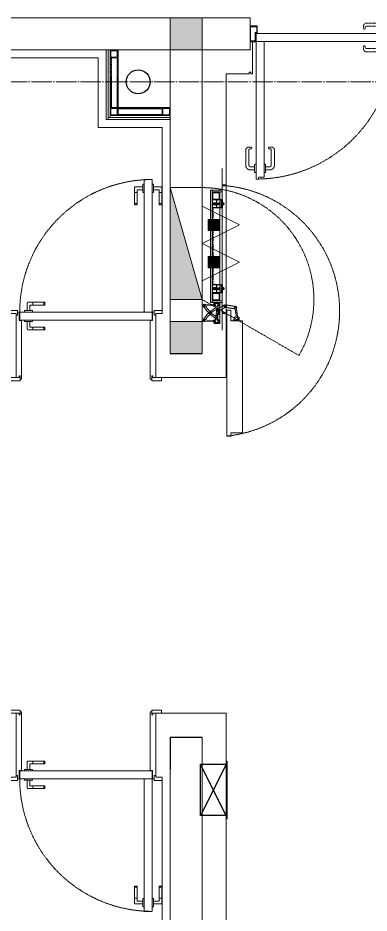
# Model space of a CAD drawing. Header units: millimetres. Extents: x -1346 to 48994, y -3569 to 24186.
# Drawn here: x 6381 to 8580, y 13516 to 19116 of the extents above; entities that cross this region are included whole.
import ezdxf

# ---------------------------------------------------------------- set-up
doc = ezdxf.new("R2010")
doc.units = ezdxf.units.MM
doc.set_wipeout_variables(frame=1)
for name, pattern in [('AD_514 TOWER A HOTEL TYP$0$CENTER', [2, 1.25, -0.25, 0.25, -0.25]), ('DASH', [0.35, 0.25, -0.1]), ('DOTE', [61.468, 50.8, -5.08, 0.508, -5.08]), ('M-CENTER', [11.25, 7.5, -1.25, 1.25, -1.25])]:
    doc.linetypes.add(name, pattern=pattern)
for name, color, linetype in [('BS-DOOR-JAMB', 3, 'Continuous'), ('DS-FIXT', 31, 'Continuous'), ('DT-FINE', 146, 'Continuous'), ('DT-HATCH', 250, 'Continuous'), ('PIPE-消防', 1, 'Continuous'), ('WALL', 160, 'Continuous')]:
    doc.layers.add(name, color=color, linetype=linetype)
for name, color, linetype, lineweight in [('BS-DOTE', 134, 'DOTE', 0), ('BS-FIRE-FHC', 12, 'Continuous', 0), ('BS-WALL-FINISH', 3, 'Continuous', 0), ('BS-WALL-ORI', 200, 'Continuous', 0), ('DS-DOOR', 60, 'Continuous', 0), ('DS-DOOR-JAMB', 3, 'Continuous', 0)]:
    doc.layers.add(name, color=color, linetype=linetype, lineweight=lineweight)

# ---------------------------------------------------------------- blocks, each defined once
blk = doc.blocks.new('DSGEFGERG')
at = {"layer": 'BS-DOOR-JAMB'}
blk.add_lwpolyline([(362877.5, 9222.4), (362912.3, 9222.4), (362912.3, 9275.4), (362922.5, 9275.4), (362922.5, 9317.4), (362877.5, 9317.4), (362877.5, 9222.4)], dxfattribs=at)
at = {"layer": 'BS-DOOR-JAMB', "color": 8}
blk.add_lwpolyline([(362879.5, 9224.4), (362879.5, 9315.4), (362920.5, 9315.4), (362920.5, 9277.4), (362910.3, 9277.4), (362910.3, 9224.4), (362879.5, 9224.4)], dxfattribs=at)
at = {"layer": 'DS-DOOR', "color": 8}
blk.add_lwpolyline([(362880.5, 9225.4), (362880.5, 9225.4), (362880.5, 9314.4), (362919.5, 9314.4), (362919.5, 9278.4), (362909.3, 9278.4), (362909.3, 9225.4), (362880.5, 9225.4), (362880.5, 9225.4), (362880.5, 9225.4)], dxfattribs=at)
blk = doc.blocks.new('*U118')
at = {"color": 146}
for p, q in [((-24, 0), (24, 0)), ((122.4, 23, 0), (122.4, 28, 0)), ((-26, -9), (-26, -2)), ((-26, -9), (26, -9)), ((26, -9), (26, -2)), ((-26, -59), (26, -59)), ((-26, -59), (-26, -66)), ((-24, -68), (24, -68)), ((26, -59), (26, -66)), ((122.4, -91, 0), (122.4, -96, 0))]:
    blk.add_line(p, q, dxfattribs=at)
at = {"color": 146, "linetype": 'M-CENTER', "lineweight": 0}
for p, q in [((-10, 0), (-10, 26, 0)), ((10, 0), (10, 26, 0)), ((113, 56, 0), (20, 56, 0)), ((114.4, 36, 0), (20, 36, 0)), ((133, 36, 0), (133, 23.2, 0)), ((-10, -68), (-10, -94, 0)), ((10, -68), (10, -94, 0)), ((114.4, -104, 0), (20, -104, 0)), ((133, -104, 0), (133, -91.2, 0)), ((113, -124, 0), (20, -124, 0))]:
    blk.add_line(p, q, dxfattribs=at)
at = {"color": 146}
for centre, start, end in [((-24, -2), 90, 180), ((24, -2), 0, 90), ((-24, -66), 180, 270), ((24, -66), 270, 0)]:
    blk.add_arc(centre, 2, start, end, dxfattribs=at)
at = {"color": 146, "linetype": 'M-CENTER', "lineweight": 0}
for centre, radius, start, end in [((20, 26, 0), 30, 90, 180), ((20, 26, 0), 10, 90, 180), ((113, 36, 0), 20, 0, 90), ((127.7, 23.6, 0), 5.35, 186.6449, 355.021), ((20, -94, 0), 30, 180, 270), ((20, -94, 0), 10, 180, 270), ((113, -104, 0), 20, 270, 0), ((127.7, -91.6, 0), 5.35, 4.979, 173.3551)]:
    blk.add_arc(centre, radius, start, end, dxfattribs=at)
at = {"color": 146, "extrusion": (-1.79944e-08, 0, 1)}
for centre, start, end in [((114.4, 28, 0), 0, 90), ((114.4, -96, 0), 270, 0)]:
    blk.add_arc(centre, 8, start, end, dxfattribs=at)
blk = doc.blocks.new('fsdgwsr')
at = {"color": 8, "linetype": 'DASH', "ltscale": 20}
for p, q in [((102644.1, 101315.1, 0), (102644.1, 101222.1, 0)), ((102664.1, 101335.1, 0), (102677, 101335.1, 0)), ((102664.1, 101316.5, 0), (102664.1, 101222.1, 0)), ((102677.1, 101324.5, 0), (102672.1, 101324.5, 0)), ((102791.1, 101324.5, 0), (102796.1, 101324.5, 0)), ((102804.1, 101335.1, 0), (102791.3, 101335.1, 0)), ((102804.1, 101316.5, 0), (102804.1, 101222.1, 0)), ((102824.1, 101315.1, 0), (102824.1, 101222.1, 0)), ((104338.4, 101311.1, 0), (104351.2, 101311.1, 0)), ((104478.4, 101311.1, 0), (104465.5, 101311.1, 0)), ((104318.4, 101291.1, 0), (104318.4, 101198.1, 0)), ((104338.4, 101292.5, 0), (104338.4, 101198.1, 0)), ((104351.4, 101300.5, 0), (104346.4, 101300.5, 0)), ((104465.4, 101300.5, 0), (104470.4, 101300.5, 0)), ((104478.4, 101292.5, 0), (104478.4, 101198.1, 0)), ((104498.4, 101291.1, 0), (104498.4, 101198.1, 0)), ((102700.1, 101212.1), (102674.1, 101212.1, 0)), ((102700.1, 101192.1), (102674.1, 101192.1, 0)), ((102700.1, 101178.1), (102700.1, 101226.1)), ((102709.1, 101228.1), (102702.1, 101228.1)), ((102709.1, 101176.1), (102709.1, 101228.1)), ((102759.1, 101228.1), (102766.1, 101228.1)), ((102759.1, 101176.1), (102759.1, 101228.1)), ((102768.1, 101178.1), (102768.1, 101226.1)), ((102768.1, 101212.1), (102794.1, 101212.1, 0)), ((102768.1, 101192.1), (102794.1, 101192.1, 0)), ((104374.4, 101154.1), (104374.4, 101202.1)), ((104383.4, 101204.1), (104376.4, 101204.1)), ((104383.4, 101152.1), (104383.4, 101204.1)), ((104433.4, 101204.1), (104440.4, 101204.1)), ((104433.4, 101152.1), (104433.4, 101204.1)), ((104442.4, 101154.1), (104442.4, 101202.1)), ((102709.1, 101176.1), (102702.1, 101176.1)), ((102759.1, 101176.1), (102766.1, 101176.1)), ((104374.4, 101188.1), (104348.4, 101188.1, 0)), ((104374.4, 101168.1), (104348.4, 101168.1, 0)), ((104383.4, 101152.1), (104376.4, 101152.1)), ((104433.4, 101152.1), (104440.4, 101152.1)), ((104442.4, 101188.1), (104468.4, 101188.1, 0)), ((104442.4, 101168.1), (104468.4, 101168.1, 0))]:
    blk.add_line(p, q, dxfattribs=at)
for points in [[(103557.7, 102030.7), (103569.7, 102030.7), (103569.7, 101995.7), (102709.1, 101995.7), (102709.1, 102045.8), (103557.7, 102045.8)], [(104433.4, 101995.7), (103572.7, 101995.7), (103572.7, 102033.7), (103560.7, 102033.7), (103560.7, 102045.8), (104433.4, 102045.8)]]:
    blk.add_lwpolyline(points, close=True)
for points in [[(102724.1, 101147.1), (102724.1, 101135.1), (102709.1, 101135.1), (102709.1, 101995.7), (102759.1, 101995.7), (102759.1, 101147.1)], [(104433.4, 101995.7), (104433.4, 101135.1), (104415.4, 101135.1), (104415.4, 101123.1), (104383.4, 101123.1), (104383.4, 101995.7)]]:
    blk.add_lwpolyline(points, close=True, dxfattribs=at)
for centre, radius, start, end in [((102709.1, 101995.7), 860.6, 270.0016, 0.0008), ((104433.4, 101995.7), 860.6, 180, 270), ((102664.1, 101315.1, 0), 20, 90, 180), ((102676.5, 101329.8, 0), 5.35, 276.6449, 85.021), ((102791.7, 101329.8, 0), 5.35, 94.979, 263.3551), ((102804.1, 101315.1, 0), 20, 0, 90), ((104338.4, 101291.1, 0), 20, 90, 180), ((104350.7, 101305.8, 0), 5.35, 276.6449, 85.021), ((104466, 101305.8, 0), 5.35, 94.979, 263.3551), ((104478.4, 101291.1, 0), 20, 0, 90), ((102674.1, 101222.1, 0), 30, 180, 270), ((102674.1, 101222.1, 0), 10, 180, 270), ((102702.1, 101226.1), 2, 90, 180), ((102766.1, 101226.1), 2, 0, 90), ((102794.1, 101222.1, 0), 10, 270, 0), ((102794.1, 101222.1, 0), 30, 270, 0), ((104348.4, 101198.1, 0), 30, 180, 270), ((104348.4, 101198.1, 0), 10, 180, 270), ((104376.4, 101202.1), 2, 90, 180), ((104440.4, 101202.1), 2, 0, 90), ((104468.4, 101198.1, 0), 10, 270, 0), ((104468.4, 101198.1, 0), 30, 270, 0), ((102702.1, 101178.1), 2, 180, 270), ((102766.1, 101178.1), 2, 270, 0), ((104376.4, 101154.1), 2, 180, 270), ((104440.4, 101154.1), 2, 270, 0)]:
    blk.add_arc(centre, radius, start, end, dxfattribs=at)
at = {"color": 8, "linetype": 'DASH', "ltscale": 20, "extrusion": (0, -1.79944e-08, 1)}
for centre, start, end in [((102672.1, 101316.5, 0), 90, 180), ((102796.1, 101316.5, 0), 0, 90), ((104346.4, 101292.5, 0), 90, 180), ((104470.4, 101292.5, 0), 0, 90)]:
    blk.add_arc(centre, 8, start, end, dxfattribs=at)
at = {"rotation": 180}
blk.add_blockref('*U118', (103514.7, 101986.8), dxfattribs=at)
at = {"xscale": -1, "rotation": 180}
blk.add_blockref('*U118', (103627.7, 101986.8), dxfattribs=at)
blk = doc.blocks.new('*U38')
at = {"color": 146}
for p, q in [((22.5, 172), (127, 172)), ((53, 172), (53, 155)), ((121.5, 172), (121.5, 155)), ((129, 170), (129, 157)), ((0, 111), (0, 118)), ((2, 120), (50, 120)), ((17.5, 167), (17.5, 120)), ((34.5, 154), (34.5, 120)), ((35.5, 155), (127, 155)), ((52, 111), (52, 118)), ((0, 111), (52, 111)), ((0, 61), (52, 61)), ((0, 61), (0, 54)), ((52, 61), (52, 54)), ((2, 52), (50, 52)), ((17.5, 5), (17.5, 52)), ((22.5, 0), (127, 0)), ((34.5, 18), (34.5, 52)), ((35.5, 17), (127, 17)), ((53, 0), (53, 17)), ((121.5, 0), (121.5, 17)), ((129, 2), (129, 15))]:
    blk.add_line(p, q, dxfattribs=at)
for centre, radius, start, end in [((22.5, 167), 5, 90, 180), ((127, 170), 2, 0, 90), ((2, 118), 2, 90, 180), ((35.5, 154), 1, 90, 180), ((50, 118), 2, 0, 90), ((127, 157), 2, 270, 0), ((2, 54), 2, 180, 270), ((22.5, 5), 5, 180, 270), ((35.5, 18), 1, 180, 270), ((50, 54), 2, 270, 0), ((127, 15), 2, 0, 90), ((127, 2), 2, 270, 0)]:
    blk.add_arc(centre, radius, start, end, dxfattribs=at)
blk = doc.blocks.new('DSFAEE')
at = {"color": 8, "linetype": 'DASH', "ltscale": 15}
for p, q in [((68913.1, 117096.4), (68913.1, 117049.4)), ((68918.1, 117101.4), (69022.6, 117101.4)), ((68948.6, 117101.4), (68948.6, 117084.4)), ((69017.1, 117101.4), (69017.1, 117084.4)), ((69024.6, 117099.4), (69024.6, 117086.4)), ((68895.6, 117040.4), (68895.6, 117047.4)), ((68895.6, 117040.4), (68947.6, 117040.4)), ((68897.6, 117049.4), (68945.6, 117049.4)), ((68930.1, 117083.4), (68930.1, 117049.4)), ((68931.1, 117084.4), (69022.6, 117084.4)), ((68947.6, 117040.4), (68947.6, 117047.4)), ((68895.6, 116990.4), (68947.6, 116990.4)), ((68895.6, 116990.4), (68895.6, 116983.4)), ((68947.6, 116990.4), (68947.6, 116983.4)), ((68897.6, 116981.4), (68945.6, 116981.4)), ((68913.1, 116934.4), (68913.1, 116981.4)), ((68918.1, 116929.4), (69022.6, 116929.4)), ((68930.1, 116947.4), (68930.1, 116981.4)), ((68931.1, 116946.4), (69022.6, 116946.4)), ((68948.6, 116929.4), (68948.6, 116946.4)), ((69017.1, 116929.4), (69017.1, 116946.4)), ((69024.6, 116931.4), (69024.6, 116944.4))]:
    blk.add_line(p, q, dxfattribs=at)
blk.add_lwpolyline([(69695.6, 116990.4), (69695.6, 117819.4), (69745.6, 117819.4), (69745.6, 116990.4)], close=True)
blk.add_lwpolyline([(69695.6, 116990.4), (68866.6, 116990.4), (68866.6, 117040.4), (69695.6, 117040.4)], close=True, dxfattribs=at)
for centre, radius, start, end in [((69695.6, 116990.4), 829, 89.9994, 180), ((68918.1, 117096.4), 5, 90, 180), ((69022.6, 117099.4), 2, 0, 90), ((68897.6, 117047.4), 2, 90, 180), ((68931.1, 117083.4), 1, 90, 180), ((68945.6, 117047.4), 2, 0, 90), ((69022.6, 117086.4), 2, 270, 0), ((68897.6, 116983.4), 2, 180, 270), ((68918.1, 116934.4), 5, 180, 270), ((68931.1, 116947.4), 1, 180, 270), ((68945.6, 116983.4), 2, 270, 0), ((69022.6, 116944.4), 2, 0, 90), ((69022.6, 116931.4), 2, 270, 0)]:
    blk.add_arc(centre, radius, start, end, dxfattribs=at)
at = {"rotation": 270}
blk.add_blockref('*U38', (69634.6, 117790.4), dxfattribs=at)
blk = doc.blocks.new('DAFERW')
for points in [[(168719.1, 100313.1), (168719.1, 100283.1), (168709.1, 100283.1), (168709.1, 100293.1), (168669.1, 100293.1), (168669.1, 100313.1), (168719.1, 100313.1)], [(168729.1, 100303.1), (168729.1, 100250.1), (168744.1, 100250.1), (168744.1, 99883.1), (168734.1, 99883.1), (168734.1, 99903.1), (168728.1, 99903.1), (168728.1, 99893.1), (168709.1, 99893.1), (168709.1, 100283.1), (168719.1, 100283.1), (168719.1, 100303.1), (168729.1, 100303.1)], [(169564.1, 100303.1), (169564.1, 100250.1), (169549.1, 100250.1), (169549.1, 99883.1), (169559.1, 99883.1), (169559.1, 99903.1), (169565.1, 99903.1), (169565.1, 99893.1), (169584.1, 99893.1), (169584.1, 100283.1), (169574.1, 100283.1), (169574.1, 100303.1), (169564.1, 100303.1)], [(169574.1, 100313.1), (169574.1, 100283.1), (169584.1, 100283.1), (169584.1, 100293.1), (169624.1, 100293.1), (169624.1, 100313.1), (169574.1, 100313.1)], [(168734.1, 99903.1), (168734.1, 99873.1), (168674.1, 99873.1), (168674.1, 99893.1), (168728.1, 99893.1), (168728.1, 99903.1), (168734.1, 99903.1)], [(169559.1, 99903.1), (169559.1, 99873.1), (169619.1, 99873.1), (169619.1, 99893.1), (169565.1, 99893.1), (169565.1, 99903.1), (169559.1, 99903.1)]]:
    blk.add_lwpolyline(points)
blk = doc.blocks.new('FDSRTEW')
for p, q in [((145586.6, 110757.2), (145586.6, 110957.2)), ((145586.6, 110957.2), (146286.6, 110957.2)), ((145586.6, 110957.2), (146286.6, 110757.2)), ((146286.6, 110957.2), (146286.6, 110757.2)), ((146286.6, 110757.2), (145586.6, 110757.2))]:
    blk.add_line(p, q)
blk.add_solid([(146286.6, 110957.2), (146286.6, 110757.2), (145586.6, 110957.2)])
at = {"layer": 'BS-FIRE-FHC', "color": 8, "linetype": 'DASH', "ltscale": 20}
blk.add_line((146286.6, 110757.2), (146636.6, 110150.9), dxfattribs=at)
blk.add_arc((146286.6, 110757.2), 700, 180, 300, dxfattribs=at)
blk = doc.blocks.new('A$C5A634830')
at = {"color": 8, "linetype": 'DASH', "ltscale": 3}
for p, q in [((31.9, 365.2), (38, 365.2)), ((31.9, 344.1), (38, 344.1)), ((116.2, 347.9), (145.5, 296.5)), ((134.5, 352.4), (162.7, 301.7)), ((146.5, 292.2), (135.1, 225.2)), ((153.2, 223.1), (163.9, 294)), ((58.1, 231.2), (58.1, 195.6))]:
    blk.add_line(p, q, dxfattribs=at)
for points in [[(31.9, 375.5), (38, 375.5), (38, 333), (31.9, 333)], [(50.5, 229.1), (56.6, 229.1), (56.6, 240.2), (50.5, 240.2)], [(50.5, 240.2), (56.6, 240.2), (56.6, 197.8), (50.5, 197.8)], [(50.5, 229.1), (56.6, 229.1), (56.6, 240.2), (50.5, 240.2)], [(50.5, 208.1), (56.6, 208.1), (56.6, 197.8), (50.5, 197.8)], [(50.5, 208.1), (56.6, 208.1), (56.6, 197.8), (50.5, 197.8)]]:
    blk.add_lwpolyline(points, close=True, dxfattribs=at)
for points in [[(39.5, 377.6), (49.5, 377.6, -0.408811), (58, 369), (58, 342.1)], [(57.8, 355.4, -0.112796), (61.4, 356.6, -0.000474), (116.2, 347.9, -0.111149), (122.8, 344.9, 1.413237), (125.7, 359.2, -0.108915), (118.4, 357.5, -0.010441), (62.8, 365.6, -0.169662), (57.8, 369, 10.318106)], [(58, 195.6), (68.1, 195.6, 0.408811), (76.6, 204.3), (76.6, 224)], [(58.1, 231.2), (76.6, 231.2), (76.6, 204.3, -0.418247), (67.8, 195.6)], [(76.6, 217.9, 0.112796), (80.2, 216.7, 0.000474), (135.1, 225.2, 0.111149), (141.7, 228.2, -1.413237), (144.5, 213.9, 0.108915), (137.2, 215.6, 0.010441), (81.6, 207.7, 0.169662), (76.6, 204.3, -10.318106)]]:
    blk.add_lwpolyline(points, format="xyb", dxfattribs=at)
blk.add_lwpolyline([(58, 342.1), (39.5, 342.1), (39.5, 377.6)], dxfattribs=at)
for centre, radius in [((48.5, 368.9), 3.64), ((126.8, 351.5), 3.64), ((154.9, 296.5), 9.38), ((154.9, 296.5), 3.64), ((67.1, 204.4), 3.64), ((145.6, 221.6), 3.64)]:
    blk.add_circle(centre, radius, dxfattribs=at)
blk = doc.blocks.new('二维可调铰链侧视图')
at = {"color": 144}
for p, q in [((10630.5, 10994.2), (10621.9, 10994.2)), ((10621.9, 10962.9), (10621.9, 10994.2)), ((10731.7, 10994.2), (10740.2, 10994.2)), ((10740.2, 10962.9), (10740.2, 10994.2))]:
    blk.add_line(p, q, dxfattribs=at)
for points in [[(10634.2, 10996.6), (10626.2, 10997), (10628.9, 11044.9, 0.125434), (10627.6, 11052, 16.5051)], [(10634.2, 10996.6), (10636.6, 11038.2, -0.038969), (10637.6, 11045.8, -0.108915), (10640.4, 11051.8, 0.576933), (10632.8, 11060.8, 0.467431), (10627.6, 11052, 3.395268)], [(10658.5, 10969.3), (10650.8, 10981.1, -0.303538), (10650.9, 10986.6), (10671.6, 11015.4, 0.135539), (10637.6, 11045.8, 0.634582)], [(10703.7, 10969.3), (10711.3, 10981.1, 0.303538), (10711.3, 10986.6), (10690.6, 11015.4, -0.135539), (10724.6, 11045.8, -0.634582)], [(10727.9, 10996.6), (10725.6, 11038.2, 0.038969), (10724.6, 11045.8, 0.108915), (10721.8, 11051.8, -0.576933), (10729.4, 11060.8, -0.467431), (10734.6, 11052, -3.395268)], [(10727.9, 10996.6), (10735.9, 10997), (10733.2, 11044.9, -0.125434), (10734.6, 11052, -16.5051)], [(10621.9, 10962.9), (10638.2, 10962.9), (10638.2, 10986.6, 0.418247), (10630.5, 10994.2)], [(10636.2, 10991.7, -0.169662), (10634.2, 10996.6, 0.254393)], [(10672.4, 10969.3), (10664.6, 10977.9, -0.326482), (10663.5, 10988), (10676.5, 11006, -0.253977), (10680.6, 11007.8, -0.023635)], [(10689.7, 10969.3), (10697.6, 10977.9, 0.326482), (10698.6, 10988), (10685.6, 11006, 0.253977), (10681.6, 11007.8, 0.023635)], [(10740.2, 10962.9), (10724, 10962.9), (10724, 10986.6, -0.418247), (10731.7, 10994.2)], [(10725.9, 10991.7, 0.169662), (10727.9, 10996.6, -0.254393)]]:
    blk.add_lwpolyline(points, format="xyb", dxfattribs=at)
for points in [[(10615.2, 10955), (10620.6, 10955), (10620.6, 10992.3), (10615.2, 10992.3)], [(10615.2, 10983.2), (10620.6, 10983.2), (10620.6, 10992.3), (10615.2, 10992.3)], [(10746.9, 10955), (10741.5, 10955), (10741.5, 10992.3), (10746.9, 10992.3)], [(10741.5, 10982.9), (10746.9, 10982.9), (10746.9, 10992.3), (10741.5, 10992.3)], [(10615.2, 10964.7), (10620.6, 10964.7), (10620.6, 10955), (10615.2, 10955)], [(10623, 10955), (10680.2, 10955), (10680.2, 10969.3), (10623, 10969.3)], [(10682.3, 10955), (10739.6, 10955), (10739.6, 10969.3), (10682.3, 10969.3)], [(10741.5, 10964.1), (10746.9, 10964.1), (10746.9, 10955), (10741.5, 10955)]]:
    blk.add_lwpolyline(points, close=True, dxfattribs=at)
for centre, radius in [((10634, 11054.1), 3.2), ((10728.2, 11054.1), 3.2), ((10629.9, 10986.5), 3.2), ((10681.1, 11016), 8.26), ((10681.1, 11016), 3.2), ((10732.3, 10986.5), 3.2), ((10672.5, 10960.4), 3.2), ((10689.6, 10960.4), 3.2)]:
    blk.add_circle(centre, radius, dxfattribs=at)
for centre, radius, start, end in [((9942.9, 10129.4), 1161.2, 50.5305, 53.2066), ((11419.2, 10129.4), 1161.2, 126.7934, 129.4695), ((10619.1, 10999.3), 7.43, 316.8671, 342.6092), ((10743, 10999.3), 7.43, 197.3908, 223.1329)]:
    blk.add_arc(centre, radius, start, end, dxfattribs=at)
at = {"xscale": 0.8788055154895038, "yscale": 0.8788055154895038, "zscale": 0.8788055154895038}
blk.add_blockref('A$C5A634830', (10587.2, 10662.3), dxfattribs=at)
blk = doc.blocks.new('*U52')
blk.add_blockref('二维可调铰链侧视图', (0, 0))
blk = doc.blocks.new('*U119')
at = {"ltscale": 1.2}
h = blk.add_hatch(dxfattribs=at)
h.set_pattern_fill('ANSI32', color=250, scale=0.85)
h.set_pattern_definition([(45, (-52203.2637, -24365.691), (-2.86245664, 2.86245664), []), (45, (-52201.3554, -24365.691), (-2.86245664, 2.86245664), [])])
edge = h.paths.add_edge_path(flags=16)
edge.add_line((8, -5), (42, -5))
edge.add_arc((42, -8), 3, 0, 90, ccw=False)
edge.add_line((45, -8), (45, -42))
edge.add_arc((42, -42), 3, -90, 0, ccw=False)
edge.add_line((42, -45), (8, -45))
edge.add_arc((8, -42), 3, 180, 270, ccw=False)
edge.add_line((5, -42), (5, -8))
edge.add_arc((8, -8), 3, 90, 180, ccw=False)
h.paths.add_polyline_path([(0, 0), (50, 0), (50, -50), (0, -50)])
at = {"color": 144, "ltscale": 1.2}
blk.add_lwpolyline([(0, 0), (50, 0), (50, -50), (0, -50)], close=True, dxfattribs=at)
blk.add_lwpolyline([(8, -5), (42, -5, -0.414214), (45, -8), (45, -42, -0.414214), (42, -45), (8, -45, -0.414214), (5, -42), (5, -8, -0.414214)], format="xyb", close=True, dxfattribs=at)
blk = doc.blocks.new('*U53')
at = {"color": 250, "linetype": 'AD_514 TOWER A HOTEL TYP$0$CENTER', "lineweight": -3}
blk.add_line((-43.9, -24.5), (537.2, -24.5), dxfattribs=at)
at = {"color": 146, "ltscale": 1.2}
blk.add_lwpolyline([(-43.9, 20.5), (537.2, 20.5), (537.2, -29.5), (-43.9, -29.5)], close=True, dxfattribs=at)
blk = doc.blocks.new('GJ666')
blk.add_wipeout([(-5954, -14386.8), (-5904, -14386.8), (-5904, -14447.8), (-5954, -14447.8)])
at = {"layer": 'DT-HATCH'}
h = blk.add_hatch(dxfattribs=at)
h.set_pattern_fill('ANSI37', color=256, scale=0.75, angle=-90)
h.set_pattern_definition([(315, (9908.2913, -20663.051), (0.84189901, 0.84189901), []), (45, (9908.2913, -20663.051), (-0.84189901, 0.84189901), [])])
h.paths.add_polyline_path([(-5904, -14447.8), (-5904, -14449.9), (-5954, -14449.9), (-5954, -14447.8)])
for p, q in [((-5954, -14416.8), (-5954, -14386.8)), ((-5904, -14386.8), (-5954, -14386.8)), ((-5904, -14416.8), (-5904, -14386.8)), ((-5954, -14447.8), (-5954, -14416.8)), ((-5954, -14416.8), (-5904, -14416.8)), ((-5904, -14436.2), (-5954, -14436.2)), ((-5904, -14447.8), (-5954, -14447.8)), ((-5904, -14447.8), (-5904, -14416.8)), ((-5923.5, -14458.2), (-5934.5, -14458.2)), ((-5934, -14460.5), (-5929.6, -14458.4)), ((-5933.9, -14461.6), (-5929.1, -14459.3)), ((-5929.7, -14460.7), (-5929.7, -14461.8)), ((-5924.1, -14461.6), (-5928.9, -14459.3)), ((-5924, -14460.5), (-5928.4, -14458.4)), ((-5928.2, -14460.7), (-5928.2, -14461.8))]:
    blk.add_line(p, q)
at = {"color": 250}
for p, q in [((-5935.9, -14402.2), (-5921.5, -14402.2)), ((-5935.9, -14427.2), (-5921.5, -14427.2)), ((-5929, -14409), (-5929, -14395.4)), ((-5929, -14425), (-5929, -14411.4)), ((-5929, -14434), (-5929, -14420.4))]:
    blk.add_line(p, q, dxfattribs=at)
at = {"color": 8}
for p, q in [((-5934, -14397), (-5934, -14394.7)), ((-5934, -14409.7), (-5934, -14407.5)), ((-5924, -14397), (-5924, -14394.7)), ((-5924, -14409.7), (-5924, -14407.5))]:
    blk.add_line(p, q, dxfattribs=at)
at = {"extrusion": (0.11613, 0, 0.993234)}
for p, q in [((-5935.7, -14461.8), (-5934.5, -14458.2)), ((-5935.7, -14461.8), (-5922.2, -14461.8)), ((-5934.5, -14458.2), (-5934.5, -14449.9)), ((-5923.7, -14460.3), (-5924.5, -14458.2)), ((-5923.5, -14458.2), (-5923.5, -14449.9)), ((-5922.2, -14461.8), (-5923.5, -14458.2))]:
    blk.add_line(p, q, dxfattribs=at)
at = {"extrusion": (-0.11613, 0, 0.993234)}
blk.add_line((-5934.3, -14460.3), (-5933.5, -14458.2), dxfattribs=at)
for points in [[(-5904, -14447.8), (-5904, -14449.9), (-5954, -14449.9), (-5954, -14447.8)], [(-5931.6, -14406.7), (-5926.4, -14406.7), (-5923.8, -14402.2), (-5926.4, -14397.7), (-5931.6, -14397.7), (-5934.2, -14402.2)], [(-5931.6, -14431.7), (-5926.4, -14431.7), (-5923.8, -14427.2), (-5926.4, -14422.7), (-5931.6, -14422.7), (-5934.2, -14427.2)]]:
    blk.add_lwpolyline(points, close=True)
at = {"color": 8}
for centre, radius in [((-5929, -14402.2), 7.25), ((-5929, -14402.2), 4.5), ((-5929, -14402.2), 4.5), ((-5929, -14427.2), 4.5), ((-5929, -14427.2), 4.5)]:
    blk.add_circle(centre, radius, dxfattribs=at)
for centre in [(-5929, -14402.2), (-5929, -14427.2)]:
    blk.add_circle(centre, 3)
for centre, start, end in [((-5929, -14394.7), 0, 180), ((-5929, -14409.7), 180, 0)]:
    blk.add_arc(centre, 5, start, end, dxfattribs=at)
at = {"color": 250}
blk.add_arc((-5929, -14402.2), 2.5, 0, 270, dxfattribs=at)
for centre, radius, start, end in [((-5934.4, -14460.8), 1, 185.7023, 303.1693), ((-5934.1, -14460.3), 0.2, 164.6536, 303.1693), ((-5929, -14460.7), 0.75, 0, 180), ((-5929, -14459.2), 1, 55.2531, 124.7469), ((-5929, -14459.5), 0.2, 55.1837, 124.8163), ((-5923.6, -14460.8), 1, 236.8307, 354.2542), ((-5923.9, -14460.3), 0.2, 236.8307, 15.3464)]:
    blk.add_arc(centre, radius, start, end)
blk = doc.blocks.new('RTYETR')
at = {"color": 8, "linetype": 'DASH', "ltscale": 20}
blk.add_lwpolyline([(62921, 87793.9), (62134.4, 87793.9), (62134.4, 87818.9), (62154.4, 87818.9), (62154.4, 87891.9), (62855.4, 87891.9), (62855.4, 87818.9), (62921, 87818.9), (62921, 87793.9)], dxfattribs=at)
at = {"ltscale": 15}
blk.add_lwpolyline([(62905.1, 87788.4), (62905.1, 87763.4), (63700.1, 87763.4), (63700.1, 87788.4)], close=True, dxfattribs=at)
at = {"color": 8}
for points in [[(62970.7, 87700.3), (62970.7, 87763.4), (62980.7, 87763.4), (62980.7, 87700.3)], [(63661.8, 87700.3), (63661.8, 87763.4), (63671.8, 87763.4), (63671.8, 87700.3)], [(62970.7, 87700.3), (63671.8, 87700.3), (63671.8, 87690.3), (62970.7, 87690.3)]]:
    blk.add_lwpolyline(points, close=True, dxfattribs=at)
at = {"layer": 'DS-DOOR', "ltscale": 15, "xscale": -1}
for name, p, rotation in [('*U52', (52223.8, 98705.3), 179.9999819056038), ('*U119', (62980.7, 87700.3), 179.9999819056038), ('*U53', (63567.9, 87729.8), 359.9999819056038), ('*U119', (63611.8, 87700.3), 179.9999819056038)]:
    blk.add_blockref(name, p, dxfattribs=dict(at, rotation=rotation))
at = {"layer": 'DT-FINE', "xscale": -1, "rotation": 180}
blk.add_blockref('GJ666', (69515.8, 73313.5), dxfattribs=at)
at = {"color": 8, "linetype": 'DASH', "ltscale": 20}
blk.add_arc((62917, 87712.5), 786.8, 5.5338, 174.0642, dxfattribs=at)
at = {"layer": 'DT-FINE', "xscale": -1, "rotation": 180}
blk.add_blockref('GJ666', (68984.7, 73313.5), dxfattribs=at)
blk = doc.blocks.new('FDGDSGDDSS')
at = {"layer": 'BS-DOTE', "ltscale": 2.5}
blk.add_lwpolyline([(65571.2, 101743.3), (111471.2, 101743.3)], dxfattribs=at)
blk = doc.blocks.new('dsadafa')
for p, q in [((75038.4, 114958.5), (75043.4, 114958.5)), ((75043.4, 114938.5), (75203.4, 114938.5)), ((75203.4, 114618.5), (75203.4, 114938.5)), ((75038.4, 114598.5), (75043.4, 114598.5)), ((75043.4, 114618.5), (75203.4, 114618.5))]:
    blk.add_line(p, q)
for points in [[(75038.4, 114958.5), (75038.4, 114598.5)], [(75043.4, 114958.5), (75043.4, 114598.5)]]:
    blk.add_lwpolyline(points)
at = {"color": 8}
for points in [[(75043.4, 114938.5), (75203.4, 114618.5)], [(75043.4, 114618.5), (75203.4, 114938.5)]]:
    blk.add_lwpolyline(points, dxfattribs=at)
blk = doc.blocks.new('FSRW')
for p, q in [((144506.4, 110248.9), (144662, 109937.8)), ((144506.4, 110248.9), (144817.5, 110248.9)), ((144662, 109937.8), (144817.5, 110248.9)), ((144817.5, 110248.9), (144973.1, 109937.8)), ((144817.5, 110248.9), (145128.6, 110248.9)), ((144973.1, 109937.8), (145128.6, 110248.9)), ((144615.3, 110197.1), (144615.3, 110103.7)), ((144708.6, 110197.1), (144615.3, 110197.1)), ((144708.6, 110103.7), (144708.6, 110197.1)), ((144926.4, 110197.1), (144926.4, 110103.7)), ((145019.7, 110197.1), (144926.4, 110197.1)), ((145019.7, 110103.7), (145019.7, 110197.1)), ((144615.3, 110103.7), (144708.6, 110103.7)), ((144926.4, 110103.7), (145019.7, 110103.7))]:
    blk.add_line(p, q)
at = {"const_width": 93.3}
for points in [[(144662, 110197.1), (144662, 110103.7)], [(144973.1, 110197.1), (144973.1, 110103.7)]]:
    blk.add_lwpolyline(points, dxfattribs=at)
blk = doc.blocks.new('FSGFDSE')
at = {"color": 144, "ltscale": 1.2}
blk.add_lwpolyline([(102071.2, 101293.3), (102121.2, 101293.3), (102121.2, 101243.3), (102071.2, 101243.3)], close=True, dxfattribs=at)
blk.add_lwpolyline([(102079.2, 101288.3), (102113.2, 101288.3, -0.414214), (102116.2, 101285.3), (102116.2, 101251.3, -0.414214), (102113.2, 101248.3), (102079.2, 101248.3, -0.414214), (102076.2, 101251.3), (102076.2, 101285.3, -0.414214)], format="xyb", close=True, dxfattribs=at)
blk = doc.blocks.new('*U131')
at = {"color": 250, "linetype": 'AD_514 TOWER A HOTEL TYP$0$CENTER', "lineweight": -3}
for p, q in [((-147.3, 31), (79.6, 31)), ((-147.3, -0.1), (79.6, -0.1))]:
    blk.add_line(p, q, dxfattribs=at)
at = {"color": 144, "ltscale": 1.2}
blk.add_lwpolyline([(-147.3, 36), (79.6, 36), (79.6, -5.1), (-147.3, -5.1)], close=True, dxfattribs=at)
blk = doc.blocks.new('*U134')
at = {"color": 250, "linetype": 'AD_514 TOWER A HOTEL TYP$0$CENTER', "lineweight": -3}
for p, q in [((-217.1, 31), (38.5, 31)), ((-217.1, -0.1), (38.5, -0.1))]:
    blk.add_line(p, q, dxfattribs=at)
at = {"color": 144, "ltscale": 1.2}
blk.add_lwpolyline([(-217.1, 36), (38.5, 36), (38.5, -5.1), (-217.1, -5.1)], close=True, dxfattribs=at)

msp = doc.modelspace()

# ---------------------------------------------------------------- hatches: boundary and pattern name
at = {"layer": 'BS-WALL-ORI'}
h = msp.add_hatch(color=253, dxfattribs=at)
h.dxf.hatch_style = 1
h.paths.add_polyline_path([(7334.3, 18915.8), (7534.3, 18915.8), (7534.3, 19115.8), (7334.3, 19115.8)])
h = msp.add_hatch(color=253, dxfattribs=at)
h.dxf.hatch_style = 1
h.paths.add_polyline_path([(7334.3, 17015.7), (7534.3, 17015.7), (7534.3, 17215.7), (7334.3, 17215.7)])
h = msp.add_hatch(color=253, dxfattribs=at)
h.dxf.hatch_style = 1
h.paths.add_polyline_path([(40934.3, 1240.8), (40734.3, 1240.8), (40734.3, 1040.8), (40934.3, 1040.8)], flags=17)
edge = h.paths.add_edge_path()
edge.add_line((2684.3, 690.8), (45084.3, 690.8))
edge.add_line((44484.3, 15665.8), (44734.3, 15665.8))

# ---------------------------------------------------------------- linework, layer by layer
at = {"layer": 'BS-WALL-FINISH'}
for points in [[(7849.3, 18968.3), (7849.3, 18765.8), (7839.3, 18765.8), (7839.3, 18775.8), (7829.3, 18775.8), (7829.3, 18765.8)], [(7684.3, 4890.8), (7684.3, 14765.6), (7244.3, 14765.6), (7244.3, 14365.6), (7284.3, 14365.6), (7284.3, 11465.8)]]:
    msp.add_lwpolyline(points, dxfattribs=at)
at = {"layer": 'BS-WALL-FINISH', "color": 144}
for points in [[(6946.3, 18915.8), (6946.3, 18480.8), (6934.3, 18480.8), (6934.3, 18915.8), (6946.3, 18915.8)], [(6958.3, 18915.8), (6958.3, 18492.8), (6946.3, 18492.8), (6946.3, 18915.8), (6958.3, 18915.8)], [(6946.3, 18492.8), (7334.3, 18492.8), (7334.3, 18480.8), (6946.3, 18480.8), (6946.3, 18492.8)], [(6958.3, 18504.8), (7334.3, 18504.8), (7334.3, 18492.8), (6958.3, 18492.8), (6958.3, 18504.8)]]:
    msp.add_lwpolyline(points, dxfattribs=at)
at = {"layer": 'BS-WALL-ORI'}
for points in [[(3634.3, 19115.8), (7334.3, 19115.8), (7334.3, 18915.8), (3634.3, 18915.8)], [(7334.3, 18915.8), (7534.3, 18915.8), (7534.3, 19115.8), (7334.3, 19115.8)], [(7534.3, 18915.8), (7834.3, 18915.8), (7834.3, 19115.8), (7534.3, 19115.8)], [(7334.3, 18915.8), (7534.3, 18915.8), (7534.3, 17215.7), (7334.3, 17215.7)], [(7334.3, 17015.7), (7534.3, 17015.7), (7534.3, 17215.7), (7334.3, 17215.7)], [(7334.3, 14615.6), (7534.3, 14615.6), (7534.3, 11415.8), (7334.3, 11415.8)]]:
    msp.add_lwpolyline(points, close=True, dxfattribs=at)
at = {"layer": 'PIPE-消防', "linetype": 'Continuous', "lineweight": -3}
msp.add_circle((7134.3, 18715.8), 75, dxfattribs=at)
at = {"layer": 'WALL'}
for p, q in [((7334.3, 17215.7), (7334.3, 17215.7)), ((7334.3, 17015.7), (7534.3, 17015.7)), ((7334.3, 14615.6), (7534.3, 14615.6)), ((7334.3, 14615.6), (7334.3, 14415.6)), ((7334.3, 14415.6), (7334.3, 14415.6))]:
    msp.add_line(p, q, dxfattribs=at)

# ---------------------------------------------------------------- block references
at = {"layer": 'BS-FIRE-FHC', "xscale": -1, "rotation": 90.00000000000007}
msp.add_blockref('FDSRTEW', (118291.4, 163640.7), dxfattribs=at)
at = {"layer": 'BS-WALL-FINISH', "xscale": -1}
for p, rotation in [((108251.5, 120987), 90), ((-95113, 119798.1), 180), ((-94787, 119798.1), 180)]:
    msp.add_blockref('FSGFDSE', p, dxfattribs=dict(at, rotation=rotation))
at = {"layer": 'BS-WALL-FINISH', "xscale": -1.216716324117546, "yscale": 1.216716324117546, "zscale": 1.216716324117546}
for name, p, rotation in [('*U134', (7002.1, 18601.6), 90), ('*U131', (7187.4, 18548.6), 180)]:
    msp.add_blockref(name, p, dxfattribs=dict(at, rotation=rotation))
at = {"layer": 'DS-DOOR'}
msp.add_blockref('fsdgwsr', (-94837, -83027.4), dxfattribs=at)
at = {"layer": 'DS-DOOR', "xscale": -1, "rotation": 90}
msp.add_blockref('DSFAEE', (124211.7, 86971.3), dxfattribs=at)
at = {"layer": 'DS-DOOR', "rotation": 90.00000000000003}
msp.add_blockref('DSFAEE', (124211.7, -55340), dxfattribs=at)
at = {"layer": 'DS-DOOR-JAMB', "color": 2, "linetype": 'ByBlock'}
msp.add_blockref('DSGEFGERG', (-355043.2, 9745.9), dxfattribs=at)
at = {"layer": 'DS-DOOR-JAMB'}
msp.add_blockref('DAFERW', (-162339.8, -83027.4), dxfattribs=at)
at = {"layer": 'DS-DOOR-JAMB', "xscale": -1, "rotation": 180}
msp.add_blockref('DAFERW', (-162339.8, 114658.7), dxfattribs=at)
at = {"layer": 'DS-FIXT', "xscale": -1}
msp.add_blockref('dsadafa', (82727.6, -100492.9), dxfattribs=at)

# ---------------------------------------------------------------- next in the draw order: block references
at = {"layer": 'DS-DOOR', "xscale": -1, "rotation": 270}
msp.add_blockref('RTYETR', (-80104.1, -45634.4), dxfattribs=at)

# ---------------------------------------------------------------- next in the draw order: linework, layer by layer
at = {"layer": 'BS-WALL-FINISH'}
for points in [[(4164.3, 18865.8), (6884.3, 18865.8), (6884.3, 18430.8), (7284.3, 18430.8), (7284.3, 17265.7), (7244.3, 17265.7), (7244.3, 16865.7), (7684.3, 16865.7), (7684.3, 18765.8), (7829.3, 18765.8)], [(7684.3, 18070.7), (7659.3, 18070.7), (7659.3, 18173.7)], [(7684.3, 17265.7), (7659.3, 17265.7), (7659.3, 17162.7)]]:
    msp.add_lwpolyline(points, dxfattribs=at)

# ---------------------------------------------------------------- next in the draw order: block references
msp.add_blockref('FDGDSGDDSS', (-64637, -83027.4))
at = {"layer": 'BS-FIRE-FHC', "xscale": 0.75, "yscale": 0.75, "zscale": 0.75, "rotation": 90}
msp.add_blockref('FSRW', (90220.9, -90909.1), dxfattribs=at)

doc.saveas('drawing.dxf')
